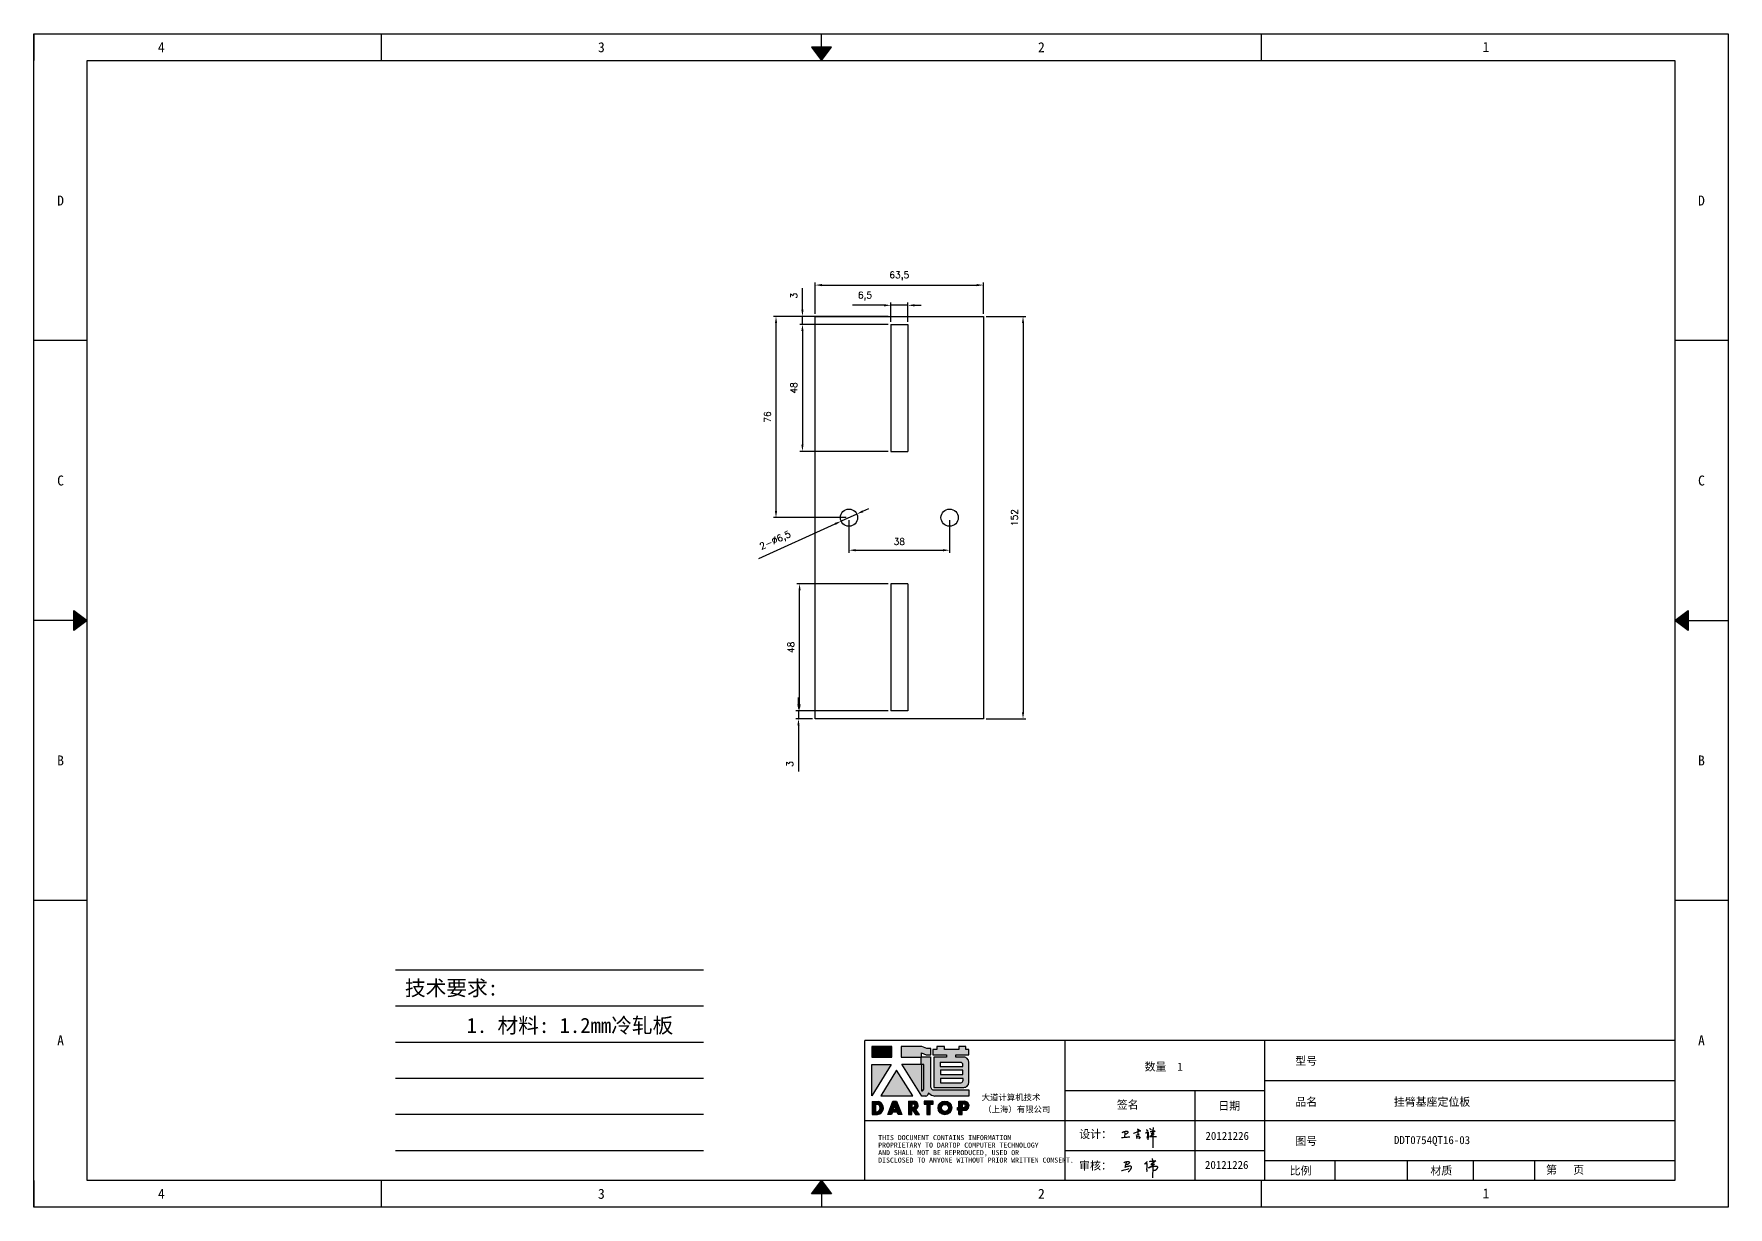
# Model space of a CAD drawing. Header units: millimetres. Extents: x 120943 to 145233, y 4425 to 40233.
# Drawn here: x 133114 to 133754, y 24653 to 25096 of the extents above; entities that cross this region are included whole.
import ezdxf
from ezdxf.enums import TextEntityAlignment as Align

# ---------------------------------------------------------------- set-up
doc = ezdxf.new("R2010")
doc.units = ezdxf.units.MM
doc.linetypes.add('DOT', pattern=[0.25, 0, -0.25])
doc.layers.add('4', color=7, linetype='Continuous')
doc.layers.add('print', color=30, linetype='Continuous')
doc.layers.add('dim', color=2, linetype='Continuous', lineweight=9)
doc.styles.add('Dartop', font='SIMFANG.TTF')
doc.styles.add('HZ', font='SimSun.ttf')
doc.styles.add('hzHT', font='SIMHEI.TTF')
doc.styles.get("Standard").update_dxf_attribs({"font": 'txt', "bigfont": 'gbcbig.shx'})
doc.dimstyles.new('0.5small', dxfattribs={"dimtxt": 2.5, "dimasz": 2.5, "dimexe": 1, "dimexo": 1, "dimgap": 2, "dimtad": 1, "dimtxsty": 'Standard', "dimcen": 2.5, "dimadec": 0, "dimazin": 0, "dimtfac": 1, "dimtmove": 0, "dimatfit": 3, "dimfxl": 1, "dimarcsym": 0})

# ---------------------------------------------------------------- blocks, each defined once
blk = doc.blocks.new('*U5')
at = {"color": 254, "linetype": 'Continuous', "extrusion": (0, 0, -1)}
for points in [[(-17, 0.333), (-16.812, 0.25), (-17, 0.5)], [(-17, 0.333), (-17.188, 0.25), (-16.812, 0.25)], [(-17, 0.333), (-17, 0.5), (-17.188, 0.25)]]:
    blk.add_solid(points, dxfattribs=at)
blk = doc.blocks.new('*U6')
at = {"color": 254, "linetype": 'Continuous'}
for points in [[(17, 21.667), (17.188, 21.75), (16.812, 21.75)], [(17, 21.667), (16.812, 21.75), (17, 21.5)], [(17, 21.667), (17, 21.5), (17.188, 21.75)]]:
    blk.add_solid(points, dxfattribs=at)
blk = doc.blocks.new('*U3')
at = {"color": 254, "linetype": 'Continuous', "extrusion": (0, 0, -1)}
for points in [[(-0.833, 11), (-0.75, 10.812), (-0.75, 11.188)], [(-0.833, 11), (-0.75, 11.188), (-1, 11)], [(-0.833, 11), (-1, 11), (-0.75, 10.812)]]:
    blk.add_solid(points, dxfattribs=at)
blk = doc.blocks.new('dadao')
for p, q in [((48, 19.2), (44.9, 10.4)), ((44.9, 10.4), (51.2, 10.4)), ((51.2, 10.4), (48, 19.2))]:
    blk.add_line(p, q)
for points in [[(41.8, 121.6), (41.8, 143.7), (-0.4, 143.7), (-0.4, 121.6), (41.8, 121.6)], [(104.8, 122), (104.8, 130.3), (114.1, 126.3), (124.2, 126.3), (124.2, 139.6), (115.9, 139.6), (105.1, 143.9), (61.5, 143.9)], [(61.7, 144), (61.7, 121.3), (103.9, 121.3)], [(113.4, 38.7), (105.1, 38.7), (63, 106.5), (103.9, 106.5), (103.9, 120.9), (103.9, 121.3)], [(109.7, 53.6), (109.7, 106.2), (104.3, 106.2), (104.3, 50.4), (106.6, 50.4)], [(144.6, 94.4), (144.6, 84.8), (192, 84.8), (192, 94.1), (144.9, 94.1)], [(120.2, 45), (119.5, 45), (119.5, 44.6)], [(0, 28), (0, 0), (11.8, 0)], [(0.1, 28), (14, 28)], [(7.1, 21.8), (7.1, 6.1), (12, 6.1)], [(7.1, 21.8), (11.4, 21.8)], [(76.8, 28.2), (76.8, 0), (84.1, 0), (84.1, 11.1), (91.6, -0.1), (100.3, -0.1), (91.7, 11.1)], [(76.8, 28.2), (90.6, 28.2)], [(84, 22.7), (84, 15.3), (87.2, 15.3)], [(84, 22.7), (87.3, 22.7)], [(183.7, 0), (183.7, 9.6), (180.6, 9.6), (180.6, 14.9), (183.8, 14.9), (183.8, 28.1), (196.1, 28.1), (196.5, 28.1)], [(183.7, 0), (190.9, 0), (190.9, 9.6), (198.8, 9.6)], [(194.9, 22.3), (190.8, 22.3), (190.8, 15), (194.4, 15)]]:
    blk.add_lwpolyline(points)
blk.add_lwpolyline([(137.1, 144.2), (137.1, 137.9), (128.3, 137.9), (128.3, 126.5), (157.3, 126.5), (157.3, 121.5), (130.3, 121.5), (130.3, 57.5), (194.4, 57.5, 0.414214), (204.4, 67.5), (204.4, 111.3, 0.414214), (194.4, 121.3), (177.5, 121.3), (177.5, 126.3), (204.7, 126.3), (204.7, 137.7), (198.2, 137.7), (198.2, 143.9), (183.3, 143.9), (183.3, 138), (153, 138), (153, 144.2), (137.1, 144.2)], format="xyb", close=True)
for points in [[(104.8, 122), (123.4, 122), (123.4, 60, 0.414214), (131.4, 52), (204.8, 52), (204.8, 39.1), (131.7, 39.1)], [(144.3, 110.8), (144.3, 101.8), (192.3, 101.8), (192.3, 105.5, 0.414214), (187.3, 110.5), (144.3, 110.5)], [(144.6, 77), (144.6, 67.5), (187.6, 67.5, 0.414214), (192.6, 72.5), (192.6, 76.4), (144.6, 76.4)]]:
    blk.add_lwpolyline(points, format="xyb")
for points in [[(-0.3, 106.2), (40.4, 106.2), (-0.3, 39.7), (-0.3, 106.2)], [(51.7, 94.1), (18.4, 39.3), (86.2, 39.3)], [(43.8, 28.2), (51.8, 28.2), (62.6, -0.1), (55, -0.1), (53.2, 5), (42.9, 5), (41.1, 0), (33.6, 0)], [(110, 28.1), (110, 21.9), (116, 21.9), (116, -0.1), (123.2, -0.1), (123.2, 22), (129.2, 22), (129.2, 28.1), (110, 28.1)]]:
    blk.add_lwpolyline(points, close=True)
for radius in [14.5, 7.44]:
    blk.add_circle((154.2, 14.2), radius)
for centre, radius, start, end in [((99.2, 60.7), 12.6, 305.6399, 325.969), ((111.6, 46.7), 8.19, 282.9811, 347.6627), ((136, 61.7), 22.9, 226.7358, 259.3209), ((8.5, 13.9), 8.49, 294.2143, 69.7177), ((9.6, 14.2), 14.4, 278.6604, 72.3203), ((86.4, 19), 3.8, 282.527, 76.7196), ((88.6, 19.4), 8.95, 290.6073, 77.2124), ((193.7, 18.7), 3.8, 280.9891, 72.5513), ((195.7, 18.6), 9.51, 288.8959, 85.2442)]:
    blk.add_arc(centre, radius, start, end)
blk = doc.blocks.new('h')
for p, q in [((20768.1, -2360.9), (20773, -2359.1)), ((20769.5, -2366.9), (20769.8, -2370.6)), ((20769.8, -2370.6), (20770.9, -2378)), ((20770.9, -2378), (20771.5, -2370.6)), ((20772.4, -2369.3), (20774.9, -2367.8)), ((20773, -2359.1), (20784.1, -2355.2)), ((20773.3, -2331.8), (20775.3, -2338.7)), ((20789.1, -2340.9), (20773.5, -2331.9)), ((20775.3, -2338.7), (20775.6, -2351.2)), ((20775.6, -2351.2), (20775.5, -2357.3)), ((20782.2, -2369.2), (20780, -2377.1)), ((20780, -2377.1), (20788.3, -2371.3)), ((20780.1, -2366.4), (20780.8, -2366.4)), ((20781.9, -2367.4), (20782.2, -2369.2)), ((20845.7, -2343.5), (20848.4, -2353)), ((20848.9, -2370.3), (20847.9, -2424)), ((20848.4, -2353), (20848.9, -2370.3))]:
    blk.add_line(p, q)
for points in [[(20696.6, -2372.4, 0.002073), (20710.6, -2371.9, 0.016137), (20719.6, -2371.3, 0.008314), (20736.9, -2369.3)], [(20699.1, -2348.2, -0.029745), (20704.6, -2345.4, -0.046842), (20708.4, -2344.2, -0.00919), (20714.3, -2343, -0.018517), (20717.2, -2342.5, -0.037841), (20720.3, -2342.4, -0.039541), (20723.2, -2342.8, -0.149785), (20726, -2344.3, -0.204935), (20726.9, -2346.6, -0.074872), (20726.5, -2348.3, -0.061615), (20725.6, -2350.3, -0.034204), (20723.8, -2352.6, -0.045776), (20722.3, -2354.1, -0.054985), (20720.4, -2355.3, -0.036348), (20717.3, -2356.5, -0.067752), (20715.7, -2356.8, -0.043553), (20713.2, -2356.7)], [(20755, -2351.9, -0.024077), (20759.9, -2350.1, -0.013147), (20768.7, -2346.5, -0.00522), (20775.4, -2344.1, -0.018517), (20777.3, -2343.4, -0.008274), (20786.3, -2341, -0.039541), (20788.3, -2340.8, -0.079216), (20789.4, -2341, -0.204935)], [(20813.5, -2350.1, 0.007348), (20815.9, -2348.7, 0.008421), (20818, -2347.3, 0.009459), (20819.7, -2346.2, -0.016325), (20820.7, -2345.5, -0.173771), (20821.8, -2345.3, -0.085159), (20823.9, -2346, -0.125883), (20826, -2347.9, -0.160659), (20826.6, -2350.1, -0.010447), (20826.5, -2352.3, -0.008247), (20826.2, -2355.1, -0.002698), (20825.3, -2374, 0.001562), (20823.9, -2383.7, 0.016137)], [(20816.8, -2335, -0.053561), (20819.6, -2336.1, -0.075272), (20821.3, -2337.3, -0.005295), (20822.5, -2338.5, -0.009337), (20823.1, -2339.1, -0.026146), (20823.7, -2339.8, -0.016644), (20824.5, -2340.9)], [(20832.1, -2329.2, -0.053561), (20834.9, -2330.3, -0.075272), (20836.7, -2331.5, -0.005295), (20837.8, -2332.6, -0.009337), (20838.5, -2333.3, -0.026146), (20839, -2334, -0.016644), (20839.8, -2335.1)], [(20836, -2343.7, -0.02797), (20842.1, -2342.6, -0.048868), (20845.6, -2342.2, -0.00919), (20851.1, -2341.4, -0.018517), (20853.9, -2341.1, -0.037841), (20856.7, -2341.2, -0.039541), (20859.4, -2341.6, -0.018282), (20840.6, -2354.7, -0.000937)], [(20847.6, -2340.2, 0.021784), (20849.6, -2335.9, 0.028296), (20850.8, -2332.4, 0.008136), (20851.9, -2328.2, 0.028913), (20852.2, -2327, 0.08193), (20852.1, -2325.9, 0.075058), (20851.7, -2324.7, 0.275043)]]:
    blk.add_lwpolyline(points, format="xyb")
for points in [[(20711.3, -2343.5), (20711.3, -2343.5), (20711.5, -2355.8), (20710.7, -2368), (20710.6, -2371.9)], [(20821.5, -2350.6), (20822.4, -2359.2), (20822.2, -2364.9), (20821.7, -2369), (20821.3, -2376.3), (20823.6, -2368.5), (20827.2, -2366.3), (20829.5, -2366.3)], [(20840.6, -2354.7), (20850, -2354.7), (20855, -2354.3), (20845.9, -2361.1), (20840.5, -2364), (20833, -2367.5), (20863.2, -2367.4), (20865.9, -2367.3)]]:
    blk.add_lwpolyline(points)
for centre, radius, start, end in [((20773.7, -2371.2), 2.3, 121.9907, 163.60158), ((20787.5, -2406), 40.3, 100.61827, 108.24823), ((20780.8, -2367.6), 1.15, 9.4675, 90)]:
    blk.add_arc(centre, radius, start, end)
blk = doc.blocks.new('*U4')
at = {"color": 254, "linetype": 'Continuous', "extrusion": (0, 0, -1)}
for points in [[(-33.167, 11), (-33, 11), (-33.25, 11.188)], [(-33.167, 11), (-33.25, 11.188), (-33.25, 10.812)], [(-33.167, 11), (-33.25, 10.812), (-33, 11)]]:
    blk.add_solid(points, dxfattribs=at)
blk = doc.blocks.new('*D267')
at = {"layer": 'Defpoints', "color": 0}
for p in [(133472.79, 25001.24), (133409.29, 24989.4), (133472.79, 24989.4)]:
    blk.add_point(p, dxfattribs=at)
at = {"layer": 'dim', "color": 0, "lineweight": -2}
for p, q in [((133409.29, 24990.4), (133409.29, 25002.24)), ((133411.79, 25001.24), (133470.29, 25001.24)), ((133472.79, 24990.4), (133472.79, 25002.24))]:
    blk.add_line(p, q, dxfattribs=at)
at = {"layer": 'dim', "color": 0}
for points in [[(133411.79, 25001.65), (133411.79, 25000.82), (133409.29, 25001.24)], [(133470.29, 25001.65), (133470.29, 25000.82), (133472.79, 25001.24)]]:
    blk.add_solid(points, dxfattribs=at)
at = {"layer": 'dim', "color": 0, "insert": (133441.04, 25004.69), "char_height": 2.5, "attachment_point": 5}
blk.add_mtext('63,5', dxfattribs=at)
blk = doc.blocks.new('*D268')
at = {"layer": 'Defpoints', "color": 0}
for p in [(133472.79, 24989.4), (133472.79, 24837.4), (133487.77, 24837.4)]:
    blk.add_point(p, dxfattribs=at)
at = {"layer": 'dim', "color": 0, "lineweight": -2}
for p, q in [((133473.79, 24989.4), (133488.77, 24989.4)), ((133487.77, 24986.9), (133487.77, 24839.9)), ((133473.79, 24837.4), (133488.77, 24837.4))]:
    blk.add_line(p, q, dxfattribs=at)
at = {"layer": 'dim', "color": 0}
for points in [[(133487.36, 24986.9), (133488.19, 24986.9), (133487.77, 24989.4)], [(133487.36, 24839.9), (133488.19, 24839.9), (133487.77, 24837.4)]]:
    blk.add_solid(points, dxfattribs=at)
at = {"layer": 'dim', "color": 0, "insert": (133484.52, 24913.4), "char_height": 2.5, "attachment_point": 5, "rotation": 90}
blk.add_mtext('152', dxfattribs=at)
blk = doc.blocks.new('*D269')
at = {"layer": 'Defpoints', "color": 0}
for p in [(133437.79, 24993.6), (133437.79, 24986.4), (133444.29, 24986.4)]:
    blk.add_point(p, dxfattribs=at)
at = {"layer": 'dim', "color": 0, "lineweight": -2}
for p, q in [((133435.29, 24993.6), (133423.37, 24993.6)), ((133437.79, 24987.4), (133437.79, 24994.6)), ((133444.29, 24993.6), (133437.79, 24993.6)), ((133444.29, 24987.4), (133444.29, 24994.6)), ((133446.79, 24993.6), (133449.29, 24993.6))]:
    blk.add_line(p, q, dxfattribs=at)
at = {"layer": 'dim', "color": 0}
for points in [[(133435.29, 24994.02), (133435.29, 24993.18), (133437.79, 24993.6)], [(133446.79, 24994.02), (133446.79, 24993.18), (133444.29, 24993.6)]]:
    blk.add_solid(points, dxfattribs=at)
at = {"layer": 'dim', "color": 0, "insert": (133428.08, 24997.06), "char_height": 2.5, "attachment_point": 5}
blk.add_mtext('6,5', dxfattribs=at)
blk = doc.blocks.new('*D270')
at = {"layer": 'Defpoints', "color": 0}
for p in [(133394.48, 24989.4), (133409.29, 24989.4), (133422.04, 24913.4)]:
    blk.add_point(p, dxfattribs=at)
at = {"layer": 'dim', "color": 0, "lineweight": -2}
for p, q in [((133408.29, 24989.4), (133393.48, 24989.4)), ((133394.48, 24915.9), (133394.48, 24986.9)), ((133421.04, 24913.4), (133393.48, 24913.4))]:
    blk.add_line(p, q, dxfattribs=at)
at = {"layer": 'dim', "color": 0}
for points in [[(133394.07, 24986.9), (133394.9, 24986.9), (133394.48, 24989.4)], [(133394.07, 24915.9), (133394.9, 24915.9), (133394.48, 24913.4)]]:
    blk.add_solid(points, dxfattribs=at)
at = {"layer": 'dim', "color": 0, "insert": (133391.23, 24951.4), "char_height": 2.5, "attachment_point": 5, "rotation": 90}
blk.add_mtext('76', dxfattribs=at)
blk = doc.blocks.new('*D271')
at = {"layer": 'Defpoints', "color": 0}
for p in [(133404.46, 24989.4), (133437.79, 24989.4), (133437.79, 24986.4)]:
    blk.add_point(p, dxfattribs=at)
at = {"layer": 'dim', "color": 0, "lineweight": -2}
for p, q in [((133404.46, 24991.9), (133404.46, 25000.07)), ((133436.79, 24989.4), (133403.46, 24989.4)), ((133404.46, 24986.4), (133404.46, 24989.4)), ((133436.79, 24986.4), (133403.46, 24986.4)), ((133404.46, 24983.9), (133404.46, 24981.4))]:
    blk.add_line(p, q, dxfattribs=at)
at = {"layer": 'dim', "color": 0}
for points in [[(133404.05, 24991.9), (133404.88, 24991.9), (133404.46, 24989.4)], [(133404.05, 24983.9), (133404.88, 24983.9), (133404.46, 24986.4)]]:
    blk.add_solid(points, dxfattribs=at)
at = {"layer": 'dim', "color": 0, "insert": (133401.21, 24997.24), "char_height": 2.5, "attachment_point": 5, "rotation": 90}
blk.add_mtext('3', dxfattribs=at)
blk = doc.blocks.new('*D272')
at = {"layer": 'Defpoints', "color": 0}
for p in [(133436.79, 24986.4), (133404.46, 24938.4), (133437.79, 24938.4)]:
    blk.add_point(p, dxfattribs=at)
at = {"layer": 'dim', "color": 0, "lineweight": -2}
for p, q in [((133435.79, 24986.4), (133403.46, 24986.4)), ((133404.46, 24983.9), (133404.46, 24940.9)), ((133436.79, 24938.4), (133403.46, 24938.4))]:
    blk.add_line(p, q, dxfattribs=at)
at = {"layer": 'dim', "color": 0}
for points in [[(133404.05, 24983.9), (133404.88, 24983.9), (133404.46, 24986.4)], [(133404.05, 24940.9), (133404.88, 24940.9), (133404.46, 24938.4)]]:
    blk.add_solid(points, dxfattribs=at)
at = {"layer": 'dim', "color": 0, "insert": (133401.21, 24962.4), "char_height": 2.5, "attachment_point": 5, "rotation": 90}
blk.add_mtext('48', dxfattribs=at)
blk = doc.blocks.new('*D273')
at = {"layer": 'Defpoints', "color": 0}
for p in [(133402.96, 24840.4), (133437.79, 24840.4), (133409.29, 24837.4)]:
    blk.add_point(p, dxfattribs=at)
at = {"layer": 'dim', "color": 0, "lineweight": -2}
for p, q in [((133436.79, 24840.4), (133401.96, 24840.4)), ((133402.96, 24842.9), (133402.96, 24845.4)), ((133402.96, 24840.4), (133402.96, 24837.4)), ((133408.29, 24837.4), (133401.96, 24837.4)), ((133402.96, 24834.9), (133402.96, 24817.51))]:
    blk.add_line(p, q, dxfattribs=at)
at = {"layer": 'dim', "color": 0}
for points in [[(133402.54, 24842.9), (133403.38, 24842.9), (133402.96, 24840.4)], [(133402.54, 24834.9), (133403.38, 24834.9), (133402.96, 24837.4)]]:
    blk.add_solid(points, dxfattribs=at)
at = {"layer": 'dim', "color": 0, "insert": (133399.71, 24820.34), "char_height": 2.5, "attachment_point": 5, "rotation": 90}
blk.add_mtext('3', dxfattribs=at)
blk = doc.blocks.new('*D274')
at = {"layer": 'Defpoints', "color": 0}
for p in [(133403.38, 24888.4), (133437.79, 24888.4), (133437.79, 24840.4)]:
    blk.add_point(p, dxfattribs=at)
at = {"layer": 'dim', "color": 0, "lineweight": -2}
for p, q in [((133436.79, 24888.4), (133402.38, 24888.4)), ((133403.38, 24842.9), (133403.38, 24885.9)), ((133436.79, 24840.4), (133402.38, 24840.4))]:
    blk.add_line(p, q, dxfattribs=at)
at = {"layer": 'dim', "color": 0}
for points in [[(133402.96, 24885.9), (133403.79, 24885.9), (133403.38, 24888.4)], [(133402.96, 24842.9), (133403.79, 24842.9), (133403.38, 24840.4)]]:
    blk.add_solid(points, dxfattribs=at)
at = {"layer": 'dim', "color": 0, "insert": (133400.13, 24864.4), "char_height": 2.5, "attachment_point": 5, "rotation": 90}
blk.add_mtext('48', dxfattribs=at)
blk = doc.blocks.new('*D275')
at = {"layer": 'Defpoints', "color": 0}
for p in [(133422.04, 24913.4), (133460.04, 24913.4), (133460.04, 24901.09)]:
    blk.add_point(p, dxfattribs=at)
at = {"layer": 'dim', "color": 0, "lineweight": -2}
for p, q in [((133422.04, 24912.4), (133422.04, 24900.09)), ((133460.04, 24912.4), (133460.04, 24900.09)), ((133424.54, 24901.09), (133457.54, 24901.09))]:
    blk.add_line(p, q, dxfattribs=at)
at = {"layer": 'dim', "color": 0}
for points in [[(133424.54, 24901.51), (133424.54, 24900.67), (133422.04, 24901.09)], [(133457.54, 24901.51), (133457.54, 24900.67), (133460.04, 24901.09)]]:
    blk.add_solid(points, dxfattribs=at)
at = {"layer": 'dim', "color": 0, "insert": (133441.04, 24904.34), "char_height": 2.5, "attachment_point": 5}
blk.add_mtext('38', dxfattribs=at)
blk = doc.blocks.new('*D276')
at = {"layer": 'Defpoints', "color": 0}
for p in [(133419.08, 24912.06), (133425, 24914.75)]:
    blk.add_point(p, dxfattribs=at)
at = {"layer": 'dim', "color": 0, "lineweight": -2}
for p, q in [((133427.27, 24915.78), (133429.55, 24916.82)), ((133388.02, 24897.92), (133416.81, 24911.02)), ((133425, 24914.75), (133419.08, 24912.06))]:
    blk.add_line(p, q, dxfattribs=at)
at = {"layer": 'dim', "color": 0}
for points in [[(133416.63, 24911.4), (133416.98, 24910.64), (133419.08, 24912.06)], [(133427.1, 24916.16), (133427.45, 24915.4), (133425, 24914.75)]]:
    blk.add_solid(points, dxfattribs=at)
at = {"layer": 'dim', "color": 0, "insert": (133394.29, 24904.57), "char_height": 2.5, "attachment_point": 5, "rotation": 24.47104}
blk.add_mtext('2-∅6,5', dxfattribs=at)

msp = doc.modelspace()

# ---------------------------------------------------------------- hatches: boundary and pattern name
for points in [[(133438.225, 24713.569), (133430.691, 24713.569), (133430.691, 24709.633), (133438.225, 24709.633)], [(133437.982, 24706.879), (133430.711, 24706.879), (133430.711, 24695.007)], [(133439.998, 24704.725), (133434.054, 24694.928), (133446.157, 24694.928)], [(133453.842, 24692.924), (133450.402, 24692.924), (133450.402, 24691.833), (133451.475, 24691.833), (133451.475, 24687.9), (133452.76, 24687.9), (133452.76, 24691.835), (133453.842, 24691.835)]]:
    msp.add_hatch(color=0).paths.add_polyline_path(points)
h = msp.add_hatch(color=0)
h.paths.add_polyline_path([(133449.483, 24711.177), (133451.146, 24710.459), (133452.943, 24710.459), (133452.943, 24712.838), (133451.46, 24712.838), (133449.528, 24713.601), (133441.784, 24713.601), (133441.784, 24709.577), (133449.319, 24709.577), (133449.319, 24709.496), (133449.319, 24706.924), (133442.013, 24706.924), (133449.528, 24694.83), (133451.016, 24694.83, 0.2793748), (133452.102, 24695.886), (133452.102, 24695.942), (133452.233, 24695.942, 0.1431454), (133454.282, 24694.9), (133467.34, 24694.9), (133467.34, 24697.193), (133454.226, 24697.193, -0.4142136), (133452.798, 24698.622), (133452.798, 24709.704), (133449.483, 24709.704)])
h.paths.add_polyline_path([(133449.395, 24706.873), (133450.352, 24706.873), (133450.352, 24697.486, -0.0889357), (133449.797, 24696.915), (133449.391, 24696.915)], flags=16)
h = msp.add_hatch(color=0)
h.paths.add_polyline_path([(133467.318, 24712.505), (133466.156, 24712.505), (133466.156, 24713.61), (133463.5, 24713.61), (133463.5, 24712.56), (133458.078, 24712.56), (133458.078, 24713.665), (133455.239, 24713.665), (133455.239, 24712.54), (133453.67, 24712.54), (133453.67, 24710.502), (133458.848, 24710.502), (133458.848, 24709.601), (133454.023, 24709.601), (133454.023, 24698.191), (133465.477, 24698.191, 0.4142136), (133467.262, 24699.976), (133467.262, 24707.79, 0.4142136), (133465.477, 24709.576), (133462.449, 24709.576), (133462.449, 24710.46), (133467.318, 24710.46)])
h.paths.add_polyline_path([(133464.212, 24707.641, -0.4142136), (133465.105, 24706.749), (133465.105, 24706.094), (133456.529, 24706.094), (133456.529, 24707.641)], flags=16)
h.paths.add_polyline_path([(133465.049, 24704.712), (133465.049, 24703.054), (133456.585, 24703.054), (133456.585, 24704.712)], flags=16)
h.paths.add_polyline_path([(133465.16, 24701.562), (133465.16, 24700.852, -0.4142136), (133464.267, 24699.959), (133456.585, 24699.959), (133456.585, 24701.562)], flags=16)
h = msp.add_hatch(color=0)
h.paths.add_polyline_path([(133433.259, 24692.906), (133430.765, 24692.906), (133430.765, 24687.915), (133432.865, 24687.915, 0.7930159)])
h.paths.add_polyline_path([(133432.902, 24689.008), (133432.03, 24689.008), (133432.03, 24691.813), (133432.806, 24691.813, -0.6713609)], flags=16)
h = msp.add_hatch(color=0)
h.paths.add_polyline_path([(133440.016, 24692.947), (133438.593, 24692.947), (133436.762, 24687.91), (133438.111, 24687.91), (133438.428, 24688.803), (133440.255, 24688.803), (133440.579, 24687.899), (133441.938, 24687.899)])
h.paths.add_polyline_path([(133439.906, 24689.765), (133438.774, 24689.765), (133439.329, 24691.348)], flags=16)
h = msp.add_hatch(color=0)
h.paths.add_polyline_path([(133446.936, 24692.944), (133444.483, 24692.944), (133444.483, 24687.907), (133445.779, 24687.907), (133445.779, 24689.904), (133447.112, 24687.889), (133448.678, 24687.889), (133447.145, 24689.891, 0.7440549)])
h.paths.add_polyline_path([(133445.767, 24690.649), (133445.767, 24691.972), (133446.347, 24691.972, -0.796809), (133446.338, 24690.649)], flags=16)
h = msp.add_hatch(color=0)
h.paths.add_polyline_path([(133455.712, 24690.444, 1), (133460.883, 24690.444, 1)])
h.paths.add_polyline_path([(133459.626, 24690.444, -1), (133456.969, 24690.444, -1)], flags=16)
h = msp.add_hatch(color=0)
h.paths.add_polyline_path([(133465.843, 24692.932), (133465.769, 24692.932), (133463.582, 24692.932), (133463.582, 24690.581), (133463.002, 24690.581), (133463.002, 24689.627), (133463.573, 24689.627), (133463.573, 24687.916), (133464.85, 24687.916), (133464.85, 24689.634), (133466.252, 24689.634, 0.8123038)])
h.paths.add_polyline_path([(133464.831, 24690.588), (133464.831, 24691.902), (133465.557, 24691.902, -0.7782134), (133465.483, 24690.588)], flags=16)

# ---------------------------------------------------------------- linework, layer by layer
at = {"color": 0, "linetype": 'DOT'}
for p, q in [((133114.2, 25096.127), (133743.994, 25096.127)), ((133114.2, 24663.03), (133114.2, 25086.055)), ((133743.994, 24652.958), (133114.2, 24652.958))]:
    msp.add_line(p, q, dxfattribs=at)
at = {"color": 0}
for p, q in [((133114.2, 25096.127), (133114.2, 25086.055)), ((133245.429, 25086.055), (133245.429, 25096.127)), ((133411.617, 25091.091), (133411.617, 25096.127)), ((133577.805, 25086.055), (133577.805, 25096.127)), ((133134.344, 24663.03), (133134.344, 25086.055)), ((133134.344, 25086.055), (133733.922, 25086.055)), ((133733.922, 25086.055), (133733.922, 24663.03)), ((133134.344, 24980.298), (133114.2, 24980.298)), ((133754.066, 24980.298), (133733.922, 24980.298)), ((133129.308, 24874.542), (133114.2, 24874.542)), ((133738.958, 24874.542), (133754.066, 24874.542)), ((133134.344, 24768.786), (133114.2, 24768.786)), ((133754.066, 24768.786), (133733.922, 24768.786)), ((133733.922, 24715.908), (133427.984, 24715.908)), ((133427.984, 24663.03), (133427.984, 24715.908)), ((133503.524, 24715.908), (133503.524, 24663.03)), ((133579.064, 24663.03), (133579.064, 24715.908)), ((133579.064, 24700.8), (133733.922, 24700.8)), ((133503.524, 24697.023), (133579.064, 24697.023)), ((133552.625, 24697.023), (133552.625, 24663.03)), ((133427.984, 24685.692), (133503.524, 24685.692)), ((133503.524, 24685.692), (133733.922, 24685.692)), ((133503.524, 24674.361), (133579.064, 24674.361)), ((133579.064, 24670.584), (133733.922, 24670.584)), ((133605.641, 24663.03), (133605.641, 24670.584)), ((133633.031, 24663.03), (133633.031, 24670.584)), ((133657.93, 24663.03), (133657.93, 24670.584)), ((133681.043, 24663.03), (133681.043, 24670.584)), ((133114.2, 24663.03), (133114.2, 24652.958)), ((133733.922, 24663.03), (133134.344, 24663.03)), ((133245.429, 24652.958), (133245.429, 24663.03)), ((133577.805, 24652.958), (133577.805, 24663.03)), ((133411.617, 24657.994), (133411.617, 24652.958))]:
    msp.add_line(p, q, dxfattribs=at)
for p, q in [((133409.29, 24989.402), (133472.79, 24989.402)), ((133409.29, 24837.402), (133409.29, 24989.402)), ((133472.79, 24989.402), (133472.79, 24837.402)), ((133437.79, 24986.402), (133444.29, 24986.402)), ((133437.79, 24986.402), (133437.79, 24938.402)), ((133444.29, 24986.402), (133444.29, 24938.402)), ((133437.79, 24938.402), (133444.29, 24938.402)), ((133444.29, 24888.402), (133437.79, 24888.402)), ((133437.79, 24888.402), (133437.79, 24840.402)), ((133444.29, 24888.402), (133444.29, 24840.402)), ((133444.29, 24840.402), (133437.79, 24840.402)), ((133472.79, 24837.402), (133409.29, 24837.402)), ((133535.965, 24668.197), (133535.223, 24667.795)), ((133536.5, 24668.482), (133535.965, 24668.197)), ((133535.996, 24669.083), (133536.94, 24669.083)), ((133537.443, 24669.128), (133536.5, 24668.482)), ((133536.534, 24671.323), (133536.75, 24669.512)), ((133536.786, 24668.176), (133536.706, 24664.016)), ((133536.75, 24669.512), (133536.786, 24668.176)), ((133536.94, 24669.083), (133537.443, 24669.128))]:
    msp.add_line(p, q)
for points in [[(133411.617, 25086.055), (133415.394, 25091.091), (133407.84, 25091.091), (133411.617, 25086.055)], [(133134.344, 24874.542), (133129.308, 24870.765), (133129.308, 24878.319), (133134.344, 24874.542)], [(133733.922, 24874.542), (133738.958, 24878.319), (133738.958, 24870.765), (133733.922, 24874.542)], [(133411.617, 24663.03), (133415.394, 24657.994), (133407.84, 24657.994), (133411.617, 24663.03)]]:
    msp.add_lwpolyline(points, close=True, dxfattribs=at)
for points in [[(133525.79, 24669.736, -0.029745), (133526.222, 24669.952, -0.0468422), (133526.514, 24670.046, -0.0091902), (133526.97, 24670.138, -0.0185172), (133527.199, 24670.172, -0.0378406), (133527.435, 24670.179, -0.0395413), (133527.659, 24670.151, -0.1497852), (133527.878, 24670.031, -0.2049352), (133527.946, 24669.858, -0.0748717), (133527.92, 24669.721, -0.0616146), (133527.846, 24669.57, -0.0342039), (133527.71, 24669.391, -0.0457759), (133527.59, 24669.276, -0.054985), (133527.443, 24669.184, -0.0363479), (133527.201, 24669.088, -0.0677521), (133527.08, 24669.067, -0.0435534), (133526.889, 24669.076)], [(133535.223, 24667.795, -0.029745), (133535.897, 24668.132, -0.0468422), (133536.353, 24668.279, -0.0091902), (133537.065, 24668.423, -0.0185172), (133537.421, 24668.475, -0.0378406), (133537.79, 24668.486, -0.0395413), (133538.14, 24668.443, -0.1497852), (133538.481, 24668.256, -0.2049352), (133538.586, 24667.986, -0.0748717), (133538.546, 24667.772, -0.0616146), (133538.43, 24667.536, -0.0342039), (133538.219, 24667.258, -0.0457759), (133538.031, 24667.077, -0.054985), (133537.802, 24666.934, -0.0363479), (133537.424, 24666.784, -0.0677521), (133537.235, 24666.751, -0.0435534), (133536.938, 24666.766)], [(133535.533, 24670.196, -0.0279703), (133536.143, 24670.309, -0.0488679), (133536.497, 24670.347, -0.0091902), (133537.053, 24670.429, -0.0185172), (133537.331, 24670.454, -0.0378406), (133537.616, 24670.448, -0.0395413), (133537.885, 24670.401, -0.0182819), (133535.996, 24669.083, -0.0009369)]]:
    msp.add_lwpolyline(points, format="xyb")
msp.add_lwpolyline([(133526.742, 24670.094), (133526.742, 24670.094), (133526.598, 24669.209), (133526.36, 24668.377), (133526.204, 24667.867)])
for centre in [(133422.04, 24913.402), (133460.04, 24913.402)]:
    msp.add_circle(centre, 3.25)
for centre, radius, start, end in [((133524.685, 24668.33), 1.596, 281.076982, 291.212632), ((133489.585, 24810.806), 148.319, 283.91895, 284.971512), ((133528.644, 24663.644), 4.876, 113.202449, 120.017497), ((133527.499, 24666.314), 1.971, 102.47486, 113.202449), ((133530.356, 24653.403), 15.195, 100.36867, 102.47486), ((133528.295, 24664.666), 3.745, 96.125337, 100.36867), ((133519.718, 24674.095), 11.096, 316.919563, 320.58866), ((133528.095, 24666.525), 1.875, 87.457037, 96.125337), ((133528.102, 24666.683), 1.717, 78.399567, 87.457037), ((133526.005, 24668.705), 2.821, 324.094808, 331.378357), ((133528.345, 24667.864), 0.511, 44.324655, 78.399567), ((133528.195, 24667.598), 0.377, 319.573073, 337.48549), ((133527.157, 24668.427), 1.694, 324.910666, 333.348429), ((133527.981, 24668.119), 0.825, 326.76781, 340.871018), ((133528.508, 24668.023), 0.284, 357.998393, 44.324655), ((133528.231, 24668.033), 0.561, 340.871018, 357.998393), ((133530.001, 24675.727), 7.458, 299.265464, 300.9495), ((133546.896, 24613.215), 57.583, 102.46592, 103.2053), ((133507.655, 24697.05), 38.128, 313.366132, 315.296084), ((133654.897, 24648.816), 121.7, 171.410173, 171.768083), ((133534.472, 24669.197), 0.244, 52.375745, 91.291159), ((133320.024, 24676.114), 214.732, 357.565664, 358.057278), ((133534.388, 24669.235), 0.279, 357.196828, 33.705179), ((133528.1, 24669.647), 6.583, 352.912546, 354.802684), ((133530.569, 24669.422), 4.103, 354.802684, 357.196828), ((133527.182, 24667.583), 1.257, 283.816254, 294.030509), ((133527.45, 24666.961), 0.58, 294.836428, 309.901134)]:
    msp.add_arc(centre, radius, start, end)
at = {"layer": 'Defpoints'}
for p, q in [((133250.817, 24742.617), (133367.076, 24742.617)), ((133250.817, 24728.967), (133367.076, 24728.967)), ((133250.817, 24728.967), (133367.076, 24728.967)), ((133250.817, 24715.317), (133367.076, 24715.317)), ((133250.817, 24701.667), (133367.076, 24701.667)), ((133250.817, 24688.017), (133367.076, 24688.017)), ((133250.817, 24674.367), (133367.076, 24674.367))]:
    msp.add_line(p, q, dxfattribs=at)
at = {"layer": 'print'}
msp.add_lwpolyline([(133114.2, 25096.127), (133754.066, 25096.127), (133754.066, 24652.958), (133114.2, 24652.958)], close=True, dxfattribs=at)

# ---------------------------------------------------------------- block references
at = {"color": 0, "linetype": 'Continuous', "xscale": 20.14402654906928, "yscale": 20.14402654921842, "zscale": 20.14402654921862}
for name, p in [('*U6', (133069.169, 24652.958)), ('*U3', (133114.2, 24652.958)), ('*U4', (133069.169, 24652.958)), ('*U5', (133069.169, 24652.958))]:
    msp.add_blockref(name, p, dxfattribs=at)
at = {"color": 0}
for name, p, xscale, yscale, zscale in [('dadao', (133430.765, 24687.915), 0.1785493262164481, 0.178549326230053, 0.1785493262317104), ('h', (131921.569, 24863.092), 0.07747410198493163, 0.07747410198530816, 0.07747410198528001)]:
    msp.add_blockref(name, p, dxfattribs=dict(at, xscale=xscale, yscale=yscale, zscale=zscale))

# ---------------------------------------------------------------- texts
for s, height, style, p in [('4', 3.777, 'Dartop', (133162.335, 25091.091)), ('3', 3.777, 'Dartop', (133328.523, 25091.091)), ('2', 3.777, 'Dartop', (133494.711, 25091.091)), ('1', 3.777, 'Dartop', (133662.621, 25091.21)), ('D', 3.777, 'Dartop', (133124.272, 25033.177)), ('D', 3.777, 'Dartop', (133743.994, 25033.177)), ('C', 3.777, 'Dartop', (133124.272, 24927.42)), ('C', 3.777, 'Dartop', (133743.994, 24927.42)), ('B', 3.777, 'Dartop', (133124.272, 24821.664)), ('B', 3.777, 'Dartop', (133743.994, 24821.664)), ('A', 3.777, 'Dartop', (133124.272, 24715.908)), ('A', 3.777, 'Dartop', (133743.994, 24715.908)), ('数量  1', 3.0216, 'hzHT', (133540.888, 24706.003)), ('型号', 3.0216, 'hzHT', (133594.741, 24708.222)), ('签名', 3.0216, 'hzHT', (133527.315, 24691.604)), ('日期', 3.0216, 'hzHT', (133565.655, 24691.232)), ('品名', 3.0216, 'hzHT', (133594.741, 24692.711)), ('挂臂基座定位板', 3.0216, 'hzHT', (133642.249, 24692.711)), ('20121226', 3.0216, 'hzHT', (133564.88, 24679.872)), ('图号', 3.0216, 'hzHT', (133594.741, 24677.941)), ('DDT0754QT16-03', 3.0216, 'hzHT', (133642.249, 24678.281)), ('20121226', 3.0216, 'hzHT', (133564.7, 24668.908)), ('比例', 3.0216, 'hzHT', (133592.634, 24666.728)), ('材质', 3.0216, 'hzHT', (133645.759, 24666.728)), ('第   页', 3.0216, 'hzHT', (133692.501, 24667.042)), ('4', 3.777, 'Dartop', (133162.335, 24657.994)), ('3', 3.777, 'Dartop', (133328.523, 24657.994)), ('2', 3.777, 'Dartop', (133494.711, 24657.994)), ('1', 3.777, 'Dartop', (133662.621, 24658.114))]:
    msp.add_text(s, height=height, dxfattribs=dict(at, style=style)).set_placement(p, align=Align.MIDDLE_CENTER)
at = {"style": 'HZ'}
for s, p in [('技术要求:', (133271.93, 24735.728)), ('     1. 材料: 1.2mm冷轧板', (133306.897, 24721.606))]:
    msp.add_text(s, height=5.733, dxfattribs=at).set_placement(p, align=Align.MIDDLE_CENTER)
at = {"color": 0, "style": 'hzHT'}
for s, height, p in [('THIS DOCUMENT CONTAINS INFORMATION', 1.8885, (133433.083, 24678.27)), ('设计：', 3.0216, (133509.011, 24679.014)), ('AND SHALL NOT BE REPRODUCED, USED OR', 1.8885, (133433.083, 24672.605)), ('PROPRIETARY TO DARTOP COMPUTER TECHNOLOGY', 1.8885, (133433.083, 24675.438)), ('DISCLOSED TO ANYONE WITHOUT PRIOR WRITTEN CONSENT.', 1.8885, (133433.083, 24669.772)), ('审核：', 3.0216, (133508.966, 24667.116))]:
    msp.add_text(s, height=height, dxfattribs=at).set_placement(p)
at = {"layer": '4', "color": 0, "style": 'hzHT'}
for s, p in [('大道计算机技术', (133472.142, 24693.27)), ('（上海）有限公司', (133472.712, 24688.754))]:
    msp.add_text(s, height=2.2662, dxfattribs=at).set_placement(p)

# ---------------------------------------------------------------- dimensions: what is measured, and where the dimension line sits
at = {"layer": 'dim'}
for base, p1, p2, picture, middle in [((133472.79, 25001.235), (133409.29, 24989.402), (133472.79, 24989.402), '*D267', (133441.04, 25004.693)), ((133437.79, 24993.602), (133444.29, 24986.402), (133437.79, 24986.402), '*D269', (133428.082, 24997.06)), ((133460.04, 24901.09), (133422.04, 24913.402), (133460.04, 24913.402), '*D275', (133441.04, 24904.34))]:
    dim = msp.add_linear_dim(base=base, p1=p1, p2=p2, dimstyle='0.5small', override={"dimpost": '\\X'}, dxfattribs=at)
    dim.commit()
    dim.dimension.update_dxf_attribs({"geometry": picture, "text_midpoint": middle})
for base, p1, p2, picture, middle in [((133404.464, 24989.402), (133437.79, 24986.402), (133437.79, 24989.402), '*D271', (133401.214, 24997.235)), ((133394.485, 24989.402), (133422.04, 24913.402), (133409.29, 24989.402), '*D270', (133391.235, 24951.402)), ((133487.773, 24837.402), (133472.79, 24989.402), (133472.79, 24837.402), '*D268', (133484.523, 24913.402)), ((133404.464, 24938.402), (133436.79, 24986.402), (133437.79, 24938.402), '*D272', (133401.214, 24962.402)), ((133403.376, 24888.402), (133437.79, 24840.402), (133437.79, 24888.402), '*D274', (133400.126, 24864.402))]:
    dim = msp.add_linear_dim(base=base, p1=p1, p2=p2, angle=90, dimstyle='0.5small', override={"dimpost": '\\X'}, dxfattribs=at)
    dim.commit()
    dim.dimension.update_dxf_attribs({"geometry": picture, "text_midpoint": middle})
dim = msp.add_diameter_dim_2p(p1=(133424.998, 24914.748), p2=(133419.082, 24912.055), text='2-<>', dimstyle='0.5small', override={"dimpost": '\\X'}, dxfattribs=at)
dim.commit()
dim.dimension.update_dxf_attribs({"geometry": '*D276', "text_midpoint": (133395.723, 24901.424), "dimtype": 163})
dim = msp.add_linear_dim(base=(133402.959, 24840.402), p1=(133409.29, 24837.402), p2=(133437.79, 24840.402), angle=90, dimstyle='0.5small', override={"dimpost": '\\X'}, dxfattribs=at)
dim.commit()
dim.dimension.update_dxf_attribs({"geometry": '*D273', "text_midpoint": (133402.959, 24820.34), "dimtype": 160})

doc.saveas('drawing.dxf')
